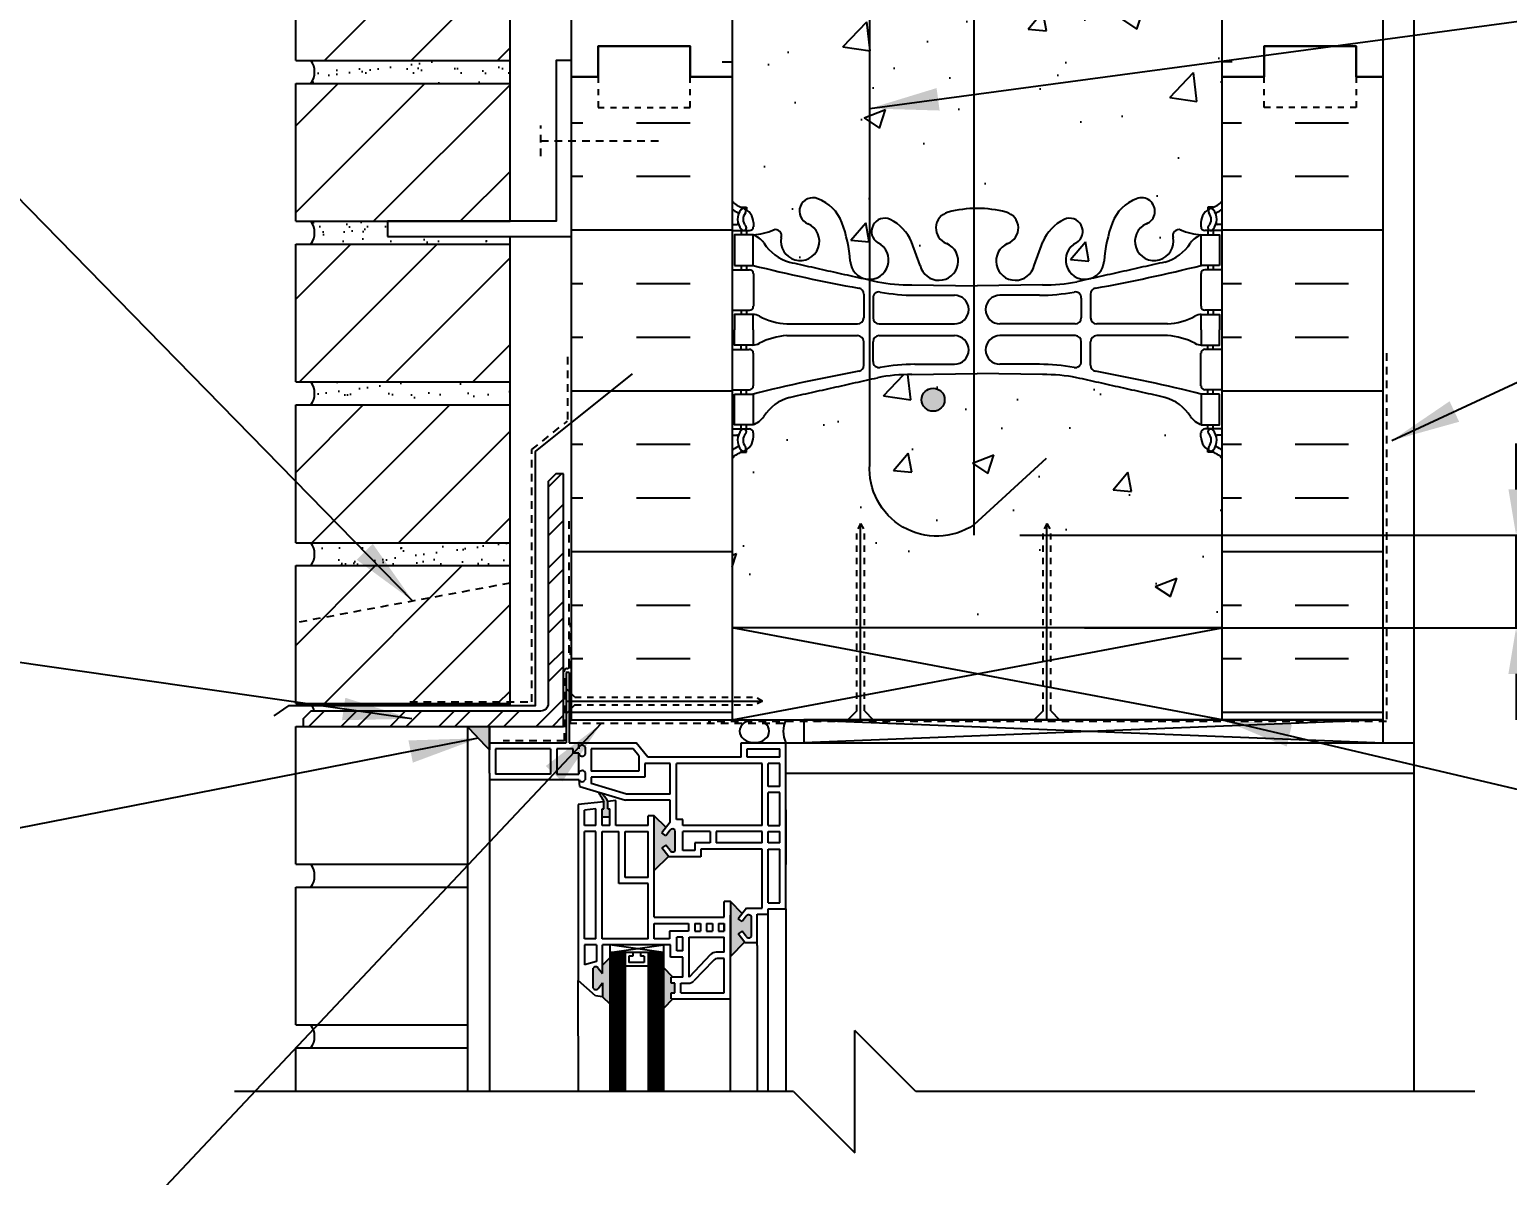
# Model space of a CAD drawing. Header units: inches. Extents: x 88.2 to 143.4, y 226.9 to 296.3.
# Drawn here: x 100.34 to 124.47, y 267.1 to 285.81 of the extents above; entities that cross this region are included whole.
import ezdxf

# ---------------------------------------------------------------- set-up
doc = ezdxf.new("R2010")
doc.units = ezdxf.units.IN
doc.header["$LTSCALE"] = 0.5
doc.header["$MEASUREMENT"] = 0
doc.linetypes.add('DASHED2', pattern=[0.375, 0.25, -0.125])
doc.linetypes.add('HIDDEN2', pattern=[0.1875, 0.125, -0.0625])
for name, color, linetype in [('HATCH', 12, 'Continuous'), ('LINE18', 9, 'Continuous'), ('line25', 2, 'Continuous'), ('LINE50', 5, 'Continuous'), ('LINE65', 3, 'Continuous'), ('LINE9', 9, 'Continuous'), ('TEXT', 4, 'Continuous'), ('Web_Edge', 9, 'Continuous')]:
    doc.layers.add(name, color=color, linetype=linetype)
doc.styles.add('DIM', font='romans.shx', dxfattribs={"width": 0.7})
doc.dimstyles.new('ext_12', dxfattribs={"dimscale": 12, "dimtxt": 0.09375, "dimasz": 0.09375, "dimexe": 0.09375, "dimexo": 0.0625, "dimgap": 0.0625, "dimtad": 1, "dimdec": 1, "dimzin": 3, "dimdsep": 46, "dimlunit": 4, "dimtxsty": 'DIM', "dimcen": 0.09, "dimdle": 0.09375, "dimclrt": 4, "dimadec": 0, "dimazin": 0, "dimtfac": 1, "dimtdec": 1, "dimtmove": 2, "dimatfit": 3, "dimfxl": 1, "dimfrac": 2, "dimtolj": 1, "dimtzin": 0, "dimarcsym": 0})
pattern_1 = [(45, (-12.0989, 93.9136), (-0.707107, 0.707107), [])]

# ---------------------------------------------------------------- blocks, each defined once
blk = doc.blocks.new('*D4')
at = {"layer": 'Defpoints', "color": 0, "transparency": 16777216}
for p in [(115.76, 277.555), (124.61, 277.555), (116.813, 276.042)]:
    blk.add_point(p, dxfattribs=at)
at = {"layer": 'TEXT', "color": 0, "lineweight": -2, "transparency": 16777216}
for p, q in [((124.61, 278.305), (124.61, 279.055)), ((116.51, 277.555), (125.735, 277.555)), ((124.61, 276.042), (124.61, 277.555)), ((117.563, 276.042), (125.735, 276.042)), ((124.61, 275.292), (124.61, 274.542))]:
    blk.add_line(p, q, dxfattribs=at)
at = {"layer": 'TEXT', "color": 0, "transparency": 16777216}
for points in [[(124.485, 278.305), (124.735, 278.305), (124.61, 277.555)], [(124.485, 275.292), (124.735, 275.292), (124.61, 276.042)]]:
    blk.add_solid(points, dxfattribs=at)
at = {"layer": 'TEXT', "color": 4, "transparency": 16777216, "insert": (128.083, 276.798), "char_height": 0.75, "attachment_point": 5, "rotation": 90, "style": 'DIM'}
blk.add_mtext('\\A1;1 1/2" \\P (38mm) MIN. \\P COVER', dxfattribs=at)

msp = doc.modelspace()

# ---------------------------------------------------------------- hatches: boundary and pattern name
at = {"layer": 'HATCH'}
h = msp.add_hatch(dxfattribs=at)
h.set_pattern_fill('AR-CONC', color=256, scale=0.5)
h.set_pattern_definition([(50, (0, 0), (3.5863, -0.31376), [0.375, -4.125]), (355, (0, 0), (-0.693757, 3.76096), [0.3, -3.3]), (100.4514, (0.299, -0.026), (2.892544, 3.4472), [0.3187, -3.50571]), (46.1842, (0, 1), (5.336207, -0.827596), [0.5625, -6.1875]), (96.6356, (0.4447, 0.931), (4.67331, 4.87059), [0.47805, -5.25857]), (351.1842, (0, 1), (4.67331, 4.87059), [0.45, -4.95]), (21, (0.5, 0.75), (2.984535, -2.013094), [0.375, -4.125]), (326, (0.5, 0.75), (1.216577, 3.62575), [0.3, -3.3]), (71.4514, (0.7487, 0.5822), (4.20111, 1.612656), [0.3187, -3.50571]), (37.5, (0, 0), (0.0607993, 1.6644693), [0, -3.26, 0, -3.35, 0, -3.3125]), (7.5, (0, 0), (1.315348, 1.972059), [0, -1.91, 0, -3.185, 0, -1.2625]), (327.5, (-1.115, 0), (2.669112, -0.1127744), [0, -1.25, 0, -3.9, 0, -5.175]), (317.5, (-1.615, 0), (2.91593, 0.500525), [0, -1.625, 0, -2.59, 0, -3.675])])
edge = h.paths.add_edge_path()
edge.add_arc((119.466, 252.872), 0.5, 46.2109, 66.4218)
edge.add_line((119.666, 253.331), (119.576, 253.331))
edge.add_line((119.576, 253.331), (119.576, 253.372))
edge.add_arc((119.716, 253.58), 0.25, 180, 235.9442, ccw=False)
edge.add_line((119.466, 253.58), (119.466, 253.647))
edge.add_arc((119.529, 253.647), 0.0625, 90, 180, ccw=False)
edge.add_line((119.529, 253.71), (119.576, 253.71))
edge.add_line((119.576, 253.71), (119.576, 253.78))
edge.add_line((119.576, 253.78), (119.471, 253.78))
edge.add_arc((119.594, 254.122), 0.364, 214.9775, 250.3387, ccw=False)
edge.add_arc((118.671, 253.511), 0.743, 32.7919, 73.8107)
edge.add_spline(control_points=[(118.878, 254.225), (117.441, 254.545)], knot_values=[0, 0, 1, 1], degree=1, periodic=0)
edge.add_arc((116.884, 251.614), 2.984, 79.2546, 90.0995)
edge.add_line((116.879, 254.598), (115.812, 254.613))
edge.add_line((115.812, 254.613), (114.746, 254.598))
edge.add_arc((114.741, 251.614), 2.984, 89.9005, 100.7454)
edge.add_spline(control_points=[(114.184, 254.545), (112.747, 254.225)], knot_values=[0, 0, 1, 1], degree=1, periodic=0)
edge.add_arc((112.954, 253.511), 0.743, 106.1893, 147.2081)
edge.add_arc((112.031, 254.122), 0.364, 289.6613, 325.0225, ccw=False)
edge.add_line((112.154, 253.78), (112.049, 253.78))
edge.add_line((112.049, 253.78), (112.049, 253.71))
edge.add_line((112.049, 253.71), (112.096, 253.71))
edge.add_arc((112.096, 253.647), 0.0625, 0, 90, ccw=False)
edge.add_line((112.159, 253.647), (112.159, 253.58))
edge.add_arc((111.909, 253.58), 0.25, 304.0558, 360, ccw=False)
edge.add_line((112.049, 253.372), (112.049, 253.331))
edge.add_line((112.049, 253.331), (111.959, 253.331))
edge.add_arc((112.159, 252.872), 0.5, 113.5782, 133.7891)
edge.add_line((111.813, 253.233), (111.813, 250.46))
edge.add_line((111.813, 250.46), (112.813, 250.46))
edge.add_line((112.813, 250.46), (113.813, 249.46))
edge.add_line((113.813, 249.46), (113.813, 251.46))
edge.add_line((113.813, 251.46), (114.813, 250.46))
edge.add_line((114.813, 250.46), (119.813, 250.46))
edge.add_line((119.813, 250.46), (119.813, 253.233))
h.paths.add_polyline_path([(118.938, 259.46), (113.313, 259.46), (113.313, 258.156), (114.157, 257.312), (114.197, 257.183), (114.068, 257.223), (113.313, 257.979), (113.313, 257.96), (111.813, 257.96), (111.813, 257.426, 0.088416), (111.959, 257.328), (112.049, 257.328), (112.049, 257.287, -0.249069), (112.159, 257.08), (112.159, 257.012, -0.414214), (112.096, 256.95), (112.049, 256.95), (112.049, 256.88), (112.154, 256.88, 0.085348), (112.483, 256.955, -0.669601), (112.615, 256.835, 2.087231), (113.049, 257.06, -1), (113.213, 257.468, -0.21345), (113.605, 257.079, -0.068226), (113.741, 256.451, 1.753171), (114.192, 256.748, -0.940793), (114.395, 257.131, -0.173075), (114.741, 256.764), (114.884, 256.377, 1.612474), (115.315, 256.737, -0.734872), (115.338, 257.248, -0.068475), (115.812, 257.31, -0.068475), (116.287, 257.248, -0.734872), (116.31, 256.737, 1.612474), (116.741, 256.377), (116.884, 256.764, -0.173075), (117.23, 257.131, -0.940793), (117.433, 256.748, 1.753171), (117.884, 256.451, -0.068226), (118.02, 257.079, -0.21345), (118.412, 257.468, -1), (118.576, 257.06, 2.087231), (119.01, 256.835, -0.669601), (119.142, 256.955, 0.085348), (119.471, 256.88), (119.576, 256.88), (119.576, 256.95), (119.529, 256.95, -0.414214), (119.466, 257.012), (119.466, 257.08, -0.249069), (119.576, 257.287), (119.576, 257.328), (119.666, 257.328, 0.088416), (119.813, 257.426), (119.813, 257.96), (119.335, 257.96), (118.997, 257.622), (118.781, 257.521), (118.882, 257.737), (119.105, 257.96), (118.938, 257.96)])
edge = h.paths.add_edge_path()
edge.add_arc((119.466, 278.454), 0.5, 46.2109, 66.4218)
edge.add_line((119.666, 278.912), (119.576, 278.912))
edge.add_line((119.576, 278.912), (119.576, 278.954))
edge.add_arc((119.716, 279.161), 0.25, 180, 235.9442, ccw=False)
edge.add_line((119.466, 279.161), (119.466, 279.229))
edge.add_arc((119.529, 279.229), 0.0625, 90, 180, ccw=False)
edge.add_line((119.529, 279.291), (119.576, 279.291))
edge.add_line((119.576, 279.291), (119.576, 279.361))
edge.add_line((119.576, 279.361), (119.471, 279.361))
edge.add_arc((119.594, 279.704), 0.364, 214.9775, 250.3387, ccw=False)
edge.add_arc((118.671, 279.093), 0.743, 32.7919, 73.8107)
edge.add_spline(control_points=[(118.878, 279.807), (117.441, 280.127)], knot_values=[0, 0, 1, 1], degree=1, periodic=0)
edge.add_arc((116.884, 277.196), 2.984, 79.2546, 90.0995)
edge.add_line((116.879, 280.179), (115.813, 280.195))
edge.add_line((115.813, 280.195), (114.746, 280.179))
edge.add_arc((114.741, 277.196), 2.984, 89.9005, 100.7454)
edge.add_spline(control_points=[(114.184, 280.127), (112.747, 279.807)], knot_values=[0, 0, 1, 1], degree=1, periodic=0)
edge.add_arc((112.954, 279.093), 0.743, 106.1893, 147.2081)
edge.add_arc((112.031, 279.704), 0.364, 289.6613, 325.0225, ccw=False)
edge.add_line((112.154, 279.361), (112.049, 279.361))
edge.add_line((112.049, 279.361), (112.049, 279.291))
edge.add_line((112.049, 279.291), (112.096, 279.291))
edge.add_arc((112.096, 279.229), 0.0625, 0, 90, ccw=False)
edge.add_line((112.159, 279.229), (112.159, 279.161))
edge.add_arc((111.909, 279.161), 0.25, 304.0558, 360, ccw=False)
edge.add_line((112.049, 278.954), (112.049, 278.912))
edge.add_line((112.049, 278.912), (111.959, 278.912))
edge.add_arc((112.159, 278.454), 0.5, 113.5782, 133.7891)
edge.add_line((111.813, 278.815), (111.813, 276.042))
edge.add_line((111.813, 276.042), (113.848, 276.042))
edge.add_line((113.848, 276.042), (113.848, 277.629))
edge.add_line((113.848, 277.629), (113.91, 277.748))
edge.add_line((113.91, 277.748), (113.973, 277.629))
edge.add_line((113.973, 277.629), (113.973, 276.042))
edge.add_line((113.973, 276.042), (116.889, 276.042))
edge.add_line((116.889, 276.042), (116.889, 277.629))
edge.add_line((116.889, 277.629), (116.951, 277.748))
edge.add_line((116.951, 277.748), (117.014, 277.629))
edge.add_line((117.014, 277.629), (117.014, 276.042))
edge.add_line((117.014, 276.042), (119.813, 276.042))
edge.add_line((119.813, 276.042), (119.813, 278.815))
h.paths.add_polyline_path([(119.813, 285.042), (119.813, 287.076, 0.088416), (119.666, 287.174), (119.576, 287.174), (119.576, 287.215, -0.249069), (119.466, 287.422), (119.466, 287.49, -0.414214), (119.529, 287.552), (119.576, 287.552), (119.576, 287.622), (119.471, 287.622, 0.085348), (119.142, 287.547, -0.669601), (119.01, 287.667, 2.087231), (118.576, 287.442, -1), (118.412, 287.034, -0.21345), (118.02, 287.423, -0.068226), (117.884, 288.051, 1.753171), (117.433, 287.754, -0.940793), (117.23, 287.371, -0.173075), (116.884, 287.738), (116.741, 288.125, 1.612474), (116.31, 287.765, -0.734872), (116.287, 287.254, -0.068475), (115.812, 287.192, -0.068475), (115.338, 287.254, -0.734872), (115.315, 287.765, 1.612474), (114.884, 288.125), (114.741, 287.738, -0.173075), (114.395, 287.371, -0.940793), (114.192, 287.754, 1.753171), (113.741, 288.051, -0.068226), (113.605, 287.423, -0.21345), (113.213, 287.034, -1), (113.049, 287.442, 2.087231), (112.615, 287.667, -0.669601), (112.483, 287.547, 0.085348), (112.154, 287.622), (112.049, 287.622), (112.049, 287.552), (112.096, 287.552, -0.414214), (112.159, 287.49), (112.159, 287.422, -0.249069), (112.049, 287.215), (112.049, 287.174), (111.959, 287.174, 0.088416), (111.813, 287.076), (111.813, 285.042), (111.813, 283.007, 0.088416), (111.959, 282.91), (112.049, 282.91), (112.049, 282.868, -0.249069), (112.159, 282.661), (112.159, 282.594, -0.414214), (112.096, 282.531), (112.049, 282.531), (112.049, 282.461), (112.154, 282.461, 0.085348), (112.483, 282.537, -0.669601), (112.615, 282.417, 2.087231), (113.049, 282.641, -1), (113.213, 283.05, -0.21345), (113.605, 282.661, -0.068226), (113.741, 282.033, 1.753171), (114.192, 282.329, -0.940793), (114.395, 282.713, -0.173075), (114.741, 282.346), (114.884, 281.959, 1.612474), (115.315, 282.319, -0.734872), (115.338, 282.83, -0.068475), (115.812, 282.892, -0.068475), (116.287, 282.83, -0.734872), (116.31, 282.319, 1.612474), (116.741, 281.959), (116.884, 282.346, -0.173075), (117.23, 282.713, -0.940793), (117.433, 282.329, 1.753171), (117.884, 282.033, -0.068226), (118.02, 282.661, -0.21345), (118.412, 283.05, -1), (118.576, 282.641, 2.087231), (119.01, 282.417, -0.669601), (119.142, 282.537, 0.085348), (119.471, 282.461), (119.576, 282.461), (119.576, 282.531), (119.529, 282.531, -0.414214), (119.466, 282.594), (119.466, 282.661, -0.249069), (119.576, 282.868), (119.576, 282.91), (119.666, 282.91, 0.088416), (119.813, 283.007)])
edge = h.paths.add_edge_path()
edge.add_line((119.813, 294.042), (114.813, 294.042))
edge.add_line((114.813, 294.042), (113.813, 295.042))
edge.add_line((113.813, 295.042), (113.813, 293.042))
edge.add_line((113.813, 293.042), (112.813, 294.042))
edge.add_line((112.813, 294.042), (111.813, 294.042))
edge.add_line((111.813, 294.042), (111.813, 291.269))
edge.add_arc((112.159, 291.63), 0.5, 226.2109, 246.4218)
edge.add_line((111.959, 291.171), (112.049, 291.171))
edge.add_line((112.049, 291.171), (112.049, 291.13))
edge.add_arc((111.909, 290.922), 0.25, 0, 55.9442, ccw=False)
edge.add_line((112.159, 290.922), (112.159, 290.855))
edge.add_arc((112.096, 290.855), 0.0625, -90, 0, ccw=False)
edge.add_line((112.096, 290.792), (112.049, 290.792))
edge.add_line((112.049, 290.792), (112.049, 290.722))
edge.add_line((112.049, 290.722), (112.154, 290.722))
edge.add_arc((112.031, 290.38), 0.364, 34.9775, 70.3387, ccw=False)
edge.add_arc((112.954, 290.991), 0.743, 212.7919, 253.8107)
edge.add_spline(control_points=[(112.747, 290.277), (114.184, 289.957)], knot_values=[0, 0, 1, 1], degree=1, periodic=0)
edge.add_arc((114.741, 292.888), 2.984, 259.2546, 270.0995)
edge.add_line((114.746, 289.904), (115.812, 289.889))
edge.add_line((115.812, 289.889), (116.879, 289.904))
edge.add_arc((116.884, 292.888), 2.984, 269.9005, 280.7454)
edge.add_spline(control_points=[(117.441, 289.957), (118.878, 290.277)], knot_values=[0, 0, 1, 1], degree=1, periodic=0)
edge.add_arc((118.671, 290.991), 0.743, 286.1893, 327.2081)
edge.add_arc((119.594, 290.38), 0.364, 109.6613, 145.0225, ccw=False)
edge.add_line((119.471, 290.722), (119.576, 290.722))
edge.add_line((119.576, 290.722), (119.576, 290.792))
edge.add_line((119.576, 290.792), (119.529, 290.792))
edge.add_arc((119.529, 290.855), 0.0625, 180, 270, ccw=False)
edge.add_line((119.466, 290.855), (119.466, 290.922))
edge.add_arc((119.716, 290.922), 0.25, 124.0558, 180, ccw=False)
edge.add_line((119.576, 291.13), (119.576, 291.171))
edge.add_line((119.576, 291.171), (119.666, 291.171))
edge.add_arc((119.466, 291.63), 0.5, 293.5782, 313.7891)
edge.add_line((119.813, 291.269), (119.813, 294.042))
h = msp.add_hatch(dxfattribs=at)
h.set_pattern_fill('INSUL', color=256, scale=7, style=0)
h.set_pattern_definition([(0, (-2814.349, -111.9676), (0, 2.625), []), (0, (-2814.349, -111.0926), (0, 2.625), [0.875, -0.875]), (0, (-2814.349, -110.2176), (0, 2.625), [0.875, -0.875])])
h.paths.add_polyline_path([(111.813, 294.042), (109.188, 294.042), (109.188, 285.042), (109.625, 285.042), (109.625, 285.542), (111.125, 285.542), (111.125, 285.042), (111.813, 285.042)])
h = msp.add_hatch(dxfattribs=at)
h.set_pattern_fill('INSUL', color=256, scale=7, style=0)
h.set_pattern_definition([(180, (3045.974, -111.9676), (0, 2.625), []), (180, (3045.974, -111.0926), (0, 2.625), [0.875, -0.875]), (180, (3045.974, -110.2176), (0, 2.625), [0.875, -0.875])])
h.paths.add_polyline_path([(122.438, 294.042), (119.813, 294.042), (119.813, 285.042), (120.5, 285.042), (120.5, 285.542), (122, 285.542), (122, 285.042), (122.438, 285.042)])
h = msp.add_hatch(dxfattribs=at)
h.set_pattern_fill('ANSI31', color=256, scale=8, style=0)
h.set_pattern_definition([(45, (-12.0989, 104.4136), (-0.707107, 0.707107), [])])
h.paths.add_polyline_path([(104.688, 285.309), (108.188, 285.309), (108.188, 287.559), (104.688, 287.559)])
h = msp.add_hatch(dxfattribs=at)
h.set_pattern_fill('AR-SAND', color=256, scale=0.25, style=0)
h.set_pattern_definition([(37.5, (106.03437, 285.1709), (-0.015748, 0.481706), [0, -0.38, 0, -0.425, 0, -0.40625]), (7.5, (106.0344, 285.1709), (0.442444, 0.70554), [0, -0.205, 0, -0.3425, 0, -0.13125]), (327.5, (105.72687, 285.1709), (0.778535, 0.001415), [0, -0.125, 0, -0.45, 0, -0.5875]), (317.5, (105.7269, 285.1709), (0.75153, 0.21942), [0, -0.0625, 0, -0.295, 0, -0.3375])])
h.paths.add_polyline_path([(108.188, 285.309), (104.938, 285.309, -0.318233), (104.938, 284.934), (108.188, 284.934)])
h.paths.add_polyline_path([(106.188, 282.684), (104.938, 282.684, -0.318233), (104.938, 282.309), (108.188, 282.309), (108.188, 282.434), (106.188, 282.434)])
h.paths.add_polyline_path([(108.188, 280.059), (104.938, 280.059, -0.318233), (104.938, 279.684), (108.188, 279.684)])
h = msp.add_hatch(dxfattribs=at)
h.set_pattern_fill('ANSI31', color=256, scale=8, style=0)
h.set_pattern_definition(pattern_1)
h.paths.add_polyline_path([(104.688, 282.684), (108.188, 282.684), (108.188, 284.934), (104.688, 284.934)])
h = msp.add_hatch(dxfattribs=at)
h.set_pattern_fill('INSUL', color=256, scale=7, style=0)
h.set_pattern_definition([(0, (0, 104.0395), (0, 2.625), []), (0, (0, 104.9145), (0, 2.625), [0.875, -0.875]), (0, (0, 105.7895), (0, 2.625), [0.875, -0.875])])
h.paths.add_polyline_path([(111.813, 285.042), (111.125, 285.042), (111.125, 284.542), (109.625, 284.542), (109.625, 285.042), (109.188, 285.042), (109.188, 274.542), (111.813, 274.542), (111.813, 276.042)])
h = msp.add_hatch(dxfattribs=at)
h.set_pattern_fill('INSUL', color=256, scale=7, style=0)
h.set_pattern_definition([(0, (2, 104.0395), (0, 2.625), []), (0, (2, 104.9145), (0, 2.625), [0.875, -0.875]), (0, (2, 105.7895), (0, 2.625), [0.875, -0.875])])
h.paths.add_polyline_path([(122.438, 285.042), (122, 285.042), (122, 284.542), (120.5, 284.542), (120.5, 285.042), (119.813, 285.042), (119.813, 276.042), (119.813, 274.542), (122.438, 274.542)])
h = msp.add_hatch(dxfattribs=at)
h.set_pattern_fill('ANSI31', color=256, scale=8, style=0)
h.set_pattern_definition(pattern_1)
h.paths.add_polyline_path([(108.188, 280.059), (108.188, 282.309), (104.688, 282.309), (104.688, 280.059)])
h = msp.add_hatch(dxfattribs=at)
h.set_pattern_fill('ANSI31', color=256, scale=8, style=0)
h.set_pattern_definition(pattern_1)
h.paths.add_polyline_path([(108.188, 277.434), (108.188, 279.684), (104.688, 279.684), (104.688, 277.434)])
h = msp.add_hatch(dxfattribs=at)
h.set_pattern_fill('ANSI32', color=256, scale=1.5, style=0)
h.set_pattern_definition([(45, (194.42013, 120.0002), (-0.3977476, 0.3977476), []), (45, (194.6853, 120.0002), (-0.3977476, 0.3977476), [])])
h.paths.add_polyline_path([(109.061, 274.434), (109.061, 278.559), (108.936, 278.559), (108.811, 278.434), (108.811, 274.809, -0.414214), (108.686, 274.684), (104.936, 274.684), (104.811, 274.559), (104.811, 274.434)])
h = msp.add_hatch(dxfattribs=at)
h.set_pattern_fill('AR-SAND', color=256, scale=0.25, style=0)
h.set_pattern_definition([(37.5, (-12.0989, 96.53864), (-0.01574834, 0.48170594), [0, -0.38, 0, -0.425, 0, -0.40625]), (7.5, (-12.0989, 96.53864), (0.4424442, 0.7055365), [0, -0.205, 0, -0.3425, 0, -0.13125]), (327.5, (-12.4064, 96.53864), (0.7785355, 0.0014148), [0, -0.125, 0, -0.45, 0, -0.5875]), (317.5, (-12.4064, 96.53864), (0.7515317, 0.2194189), [0, -0.0625, 0, -0.295, 0, -0.3375])])
h.paths.add_polyline_path([(108.188, 277.434), (104.938, 277.434, -0.318233), (104.938, 277.059), (108.188, 277.059)])
h = msp.add_hatch(dxfattribs=at)
h.set_pattern_fill('ANSI31', color=256, scale=8, style=0)
h.set_pattern_definition(pattern_1)
h.paths.add_polyline_path([(104.688, 274.809), (108.188, 274.809), (108.188, 277.059), (104.688, 277.059)])
at = {"layer": 'LINE65'}
msp.add_hatch(color=256, dxfattribs=at).paths.add_polyline_path([(115.282, 279.768, 1), (114.907, 279.768, 1)])
at = {"layer": 'LINE9'}
h = msp.add_hatch(color=0, dxfattribs=at)
edge = h.paths.add_edge_path()
edge.add_line((107.85, 274.051), (107.85, 274.434))
edge.add_line((107.85, 274.434), (107.492, 274.434))
edge.add_arc((115.806, 281.857), 11.145, 221.7609, 224.4535)
h = msp.add_hatch(color=0, dxfattribs=at)
h.paths.add_polyline_path([(110.883, 272.737, 0.504324), (110.799, 272.739), (110.73, 272.65), (110.665, 272.694), (110.734, 272.782), (110.54, 272.976), (110.54, 272.818), (110.54, 272.08), (110.772, 272.312), (110.665, 272.45), (110.73, 272.494), (110.8, 272.405, 0.499917), (110.883, 272.407)])
h.paths.add_polyline_path([(112.127, 271.334, 0.504324), (112.043, 271.336), (111.974, 271.247), (111.909, 271.291), (111.977, 271.379), (111.784, 271.573), (111.784, 270.677), (112.016, 270.909), (111.909, 271.047), (111.974, 271.091), (112.044, 271.002, 0.499917), (112.127, 271.004)])
h.paths.add_polyline_path([(110.877, 270.24), (110.815, 270.24), (110.815, 270.34), (110.845, 270.34), (110.69, 270.495), (110.69, 269.829), (110.845, 269.984), (110.815, 269.984), (110.815, 270.084), (110.877, 270.084)])
h.paths.add_polyline_path([(109.815, 270.654), (109.697, 270.536), (109.697, 270.401), (109.628, 270.49, 0.499917), (109.544, 270.487), (109.544, 270.158, 0.504324), (109.628, 270.156), (109.697, 270.245), (109.697, 270.021), (109.815, 269.903)])
h.paths.add_polyline_path([(109.815, 273.088), (109.784, 273.088), (109.784, 273.209, 0.077767), (109.675, 273.349), (109.628, 273.363, -0.031355), (109.721, 273.202), (109.721, 273.088), (109.69, 273.088), (109.69, 272.953), (109.815, 272.953)])

# ---------------------------------------------------------------- linework, layer by layer
at = {"layer": 'HATCH', "color": 6, "linetype": 'DASHED2'}
for p, q in [((109.125, 280.47), (109.125, 279.42)), ((108.542, 278.953), (109.125, 279.42)), ((108.542, 274.835), (108.542, 278.953)), ((109.152, 275.41), (109.152, 277.812)), ((109.172, 274.48), (109.172, 276.125)), ((109.077, 274.198), (109.077, 275.347)), ((109.108, 275.379), (109.121, 275.379)), ((106.552, 274.835), (108.542, 274.835)), ((109.077, 274.198), (108.077, 274.198))]:
    msp.add_line(p, q, dxfattribs=at)
at = {"layer": 'HATCH'}
for p, q in [((113.91, 274.542), (113.91, 277.748)), ((116.951, 274.542), (116.951, 277.748)), ((111.813, 274.542), (119.813, 276.042)), ((119.813, 274.542), (111.813, 276.042)), ((109.103, 274.848), (112.31, 274.848)), ((112.981, 274.542), (122.438, 274.167)), ((122.438, 274.542), (112.981, 274.167)), ((104.688, 272.184), (104.688, 274.434)), ((104.688, 274.434), (104.811, 274.434)), ((122.938, 273.667), (122.938, 268.47)), ((104.688, 272.184), (107.492, 272.184)), ((104.688, 271.809), (107.492, 271.809)), ((104.688, 269.559), (104.688, 271.809)), ((110.69, 270.743), (109.815, 270.868)), ((109.815, 270.743), (110.69, 270.868)), ((109.84, 270.743), (109.84, 268.47)), ((109.865, 270.743), (109.865, 268.47)), ((109.89, 270.743), (109.89, 268.47)), ((109.915, 270.743), (109.915, 268.47)), ((109.94, 270.743), (109.94, 268.47)), ((109.965, 270.743), (109.965, 268.47)), ((109.99, 270.743), (109.99, 268.47)), ((110.015, 270.743), (110.015, 268.47)), ((110.04, 270.743), (110.04, 268.47)), ((110.465, 270.743), (110.465, 268.47)), ((110.49, 270.743), (110.49, 268.47)), ((110.515, 270.743), (110.515, 268.47)), ((110.54, 270.743), (110.54, 268.47)), ((110.565, 270.743), (110.565, 268.47)), ((110.59, 270.743), (110.59, 268.47)), ((110.615, 270.743), (110.615, 268.47)), ((110.64, 270.743), (110.64, 268.47)), ((110.665, 270.743), (110.665, 268.47)), ((104.688, 269.559), (107.492, 269.559)), ((104.688, 269.184), (107.492, 269.184)), ((104.688, 268.47), (104.688, 269.184))]:
    msp.add_line(p, q, dxfattribs=at)
at = {"layer": 'HATCH', "color": 6, "linetype": 'DASHED2'}
for points in [[(122.492, 280.53), (122.492, 274.512), (111.422, 274.512)], [(112.651, 274.48), (109.172, 274.48)]]:
    msp.add_lwpolyline(points, dxfattribs=at)
for centre, start, end in [((109.108, 275.347), 90, 180), ((109.121, 275.41), 270, 0)]:
    msp.add_arc(centre, 0.0312, start, end, dxfattribs=at)
at = {"layer": 'HATCH'}
for centre in [(104.673, 271.996), (104.673, 269.371)]:
    msp.add_arc(centre, 0.324, 324.6944, 35.3056, dxfattribs=at)
at = {"layer": 'LINE18', "linetype": 'HIDDEN2'}
for p, q in [((113.91, 277.748), (113.848, 277.629)), ((113.91, 277.748), (113.973, 277.629)), ((116.951, 277.748), (116.889, 277.629)), ((116.951, 277.748), (117.014, 277.629)), ((113.848, 274.686), (113.848, 277.629)), ((113.973, 274.686), (113.973, 277.629)), ((116.889, 274.686), (116.889, 277.629)), ((117.014, 274.686), (117.014, 277.629)), ((109.247, 274.911), (112.19, 274.911)), ((109.247, 274.786), (112.19, 274.786)), ((112.31, 274.848), (112.19, 274.911)), ((112.31, 274.848), (112.19, 274.786))]:
    msp.add_line(p, q, dxfattribs=at)
at = {"layer": 'LINE18'}
for p, q in [((109.247, 274.911), (109.103, 275.054)), ((109.247, 274.786), (109.103, 274.642)), ((113.848, 274.686), (113.704, 274.542)), ((113.973, 274.686), (114.117, 274.542)), ((116.889, 274.686), (116.745, 274.542)), ((117.014, 274.686), (117.157, 274.542))]:
    msp.add_line(p, q, dxfattribs=at)
at = {"layer": 'line25'}
for p, q in [((111.813, 294.042), (111.813, 285.042)), ((119.813, 285.042), (119.813, 294.042)), ((108.188, 282.684), (108.188, 292.934)), ((104.688, 285.309), (104.688, 287.559)), ((104.688, 285.309), (108.188, 285.309)), ((104.688, 284.934), (108.188, 284.934)), ((104.688, 282.684), (104.688, 284.934)), ((111.813, 285.042), (111.813, 276.042)), ((119.813, 276.042), (119.813, 285.042)), ((104.688, 282.684), (108.188, 282.684)), ((104.688, 282.309), (108.188, 282.309)), ((104.688, 280.059), (104.688, 282.309)), ((108.188, 274.773), (108.188, 282.434)), ((104.688, 280.059), (108.188, 280.059)), ((104.688, 279.684), (108.188, 279.684)), ((104.688, 277.434), (104.688, 279.684)), ((104.688, 277.434), (108.188, 277.434)), ((104.688, 277.059), (108.188, 277.059)), ((104.688, 274.809), (104.688, 277.059)), ((111.813, 276.042), (111.813, 274.542)), ((119.813, 276.042), (111.813, 276.042)), ((119.813, 274.542), (119.813, 276.042)), ((104.688, 274.809), (108.188, 274.809)), ((109.188, 274.542), (122.438, 274.542))]:
    msp.add_line(p, q, dxfattribs=at)
at = {"layer": 'LINE50'}
for p, q in [((109.188, 285.042), (109.188, 294.042)), ((122.438, 285.042), (122.438, 294.042)), ((109.188, 274.542), (109.188, 285.042)), ((122.438, 274.542), (122.438, 285.042))]:
    msp.add_line(p, q, dxfattribs=at)
for points in [[(109.188, 285.042), (109.625, 285.042), (109.625, 285.542), (111.125, 285.542), (111.125, 285.042), (111.813, 285.042)], [(111.813, 285.042), (111.125, 285.042), (111.125, 285.542), (109.625, 285.542), (109.625, 285.042), (109.188, 285.042)], [(122.438, 285.042), (122, 285.042), (122, 285.542), (120.5, 285.542), (120.5, 285.042), (119.813, 285.042)], [(119.813, 285.042), (120.5, 285.042), (120.5, 285.542), (122, 285.542), (122, 285.042), (122.438, 285.042)]]:
    msp.add_lwpolyline(points, dxfattribs=at)
at = {"layer": 'LINE65'}
msp.add_line((115.76, 294.042), (115.76, 277.555), dxfattribs=at)
msp.add_lwpolyline([(116.939, 278.808), (115.759, 277.724, -0.623194), (114.06, 278.714), (114.06, 290.335, -0.623194), (115.759, 291.325), (116.939, 290.24)], format="xyb", dxfattribs=at)
msp.add_circle((115.094, 279.768), 0.188, dxfattribs=at)
at = {"layer": 'LINE9'}
for p, q in [((122.938, 294.042), (122.938, 273.667)), ((109.153, 275.317), (109.103, 275.317)), ((109.103, 275.317), (109.103, 274.167)), ((109.153, 275.317), (109.153, 274.167)), ((112.981, 274.542), (112.981, 274.167)), ((122.438, 274.542), (112.981, 274.542)), ((113.565, 274.542), (115.745, 274.542)), ((122.438, 274.167), (122.438, 274.542)), ((107.492, 274.434), (107.492, 268.47)), ((107.85, 273.669), (107.85, 274.434)), ((107.85, 274.434), (107.85, 274.051)), ((107.85, 274.167), (109.103, 274.167)), ((108.85, 274.067), (107.95, 274.067)), ((107.95, 274.067), (107.95, 273.656)), ((108.85, 274.067), (108.85, 273.656)), ((109.218, 274.067), (108.95, 274.067)), ((108.95, 274.067), (108.95, 273.656)), ((109.218, 274.067), (108.95, 274.067)), ((109.153, 274.167), (110.245, 274.167)), ((109.218, 273.995), (109.218, 274.067)), ((109.309, 274.067), (109.309, 274.167)), ((109.413, 274.094), (109.413, 273.979)), ((110.197, 274.067), (109.513, 274.067)), ((109.513, 274.067), (109.513, 273.705)), ((110.288, 273.953), (110.197, 274.067)), ((110.434, 273.93), (110.245, 274.167)), ((111.959, 274.167), (112.69, 274.167)), ((111.959, 273.93), (111.959, 274.167)), ((112.059, 274.067), (112.59, 274.067)), ((112.059, 273.93), (112.059, 274.067)), ((112.59, 273.93), (112.59, 274.067)), ((112.69, 271.455), (112.69, 274.167)), ((112.69, 274.167), (122.938, 274.167)), ((109.309, 273.995), (109.218, 273.995)), ((109.309, 273.656), (109.309, 273.995)), ((110.288, 273.953), (110.288, 273.705)), ((110.388, 273.83), (110.388, 273.605)), ((110.802, 273.83), (110.388, 273.83)), ((111.959, 273.93), (110.434, 273.93)), ((110.802, 273.33), (110.802, 273.83)), ((110.902, 272.912), (110.902, 273.83)), ((112.302, 273.83), (110.902, 273.83)), ((112.59, 273.93), (112.059, 273.93)), ((112.302, 272.818), (112.302, 273.83)), ((112.59, 273.83), (112.402, 273.83)), ((112.402, 273.455), (112.402, 273.83)), ((112.59, 273.455), (112.59, 273.83)), ((107.85, 273.669), (107.85, 268.47)), ((108.85, 273.656), (107.95, 273.656)), ((108.95, 273.656), (109.309, 273.656)), ((109.413, 273.679), (109.413, 273.564)), ((110.288, 273.705), (109.513, 273.705)), ((110.388, 273.605), (109.513, 273.605)), ((109.513, 273.605), (109.513, 273.501)), ((122.938, 273.667), (112.69, 273.667)), ((109.313, 273.562), (107.85, 273.562)), ((109.327, 273.452), (109.313, 273.562)), ((109.327, 273.452), (110.074, 273.23)), ((110.088, 273.33), (109.513, 273.501)), ((112.59, 273.455), (112.402, 273.455)), ((112.59, 273.355), (112.402, 273.355)), ((112.402, 272.818), (112.402, 273.355)), ((112.59, 272.818), (112.59, 273.355)), ((109.721, 273.202), (109.302, 273.158)), ((109.302, 273.158), (109.302, 270.287)), ((109.721, 273.088), (109.721, 273.202)), ((109.915, 273.223), (109.784, 273.209)), ((109.784, 273.088), (109.784, 273.209)), ((109.915, 272.818), (109.915, 273.223)), ((110.802, 273.23), (110.074, 273.23)), ((110.802, 273.33), (110.088, 273.33)), ((110.802, 272.87), (110.802, 273.23)), ((109.59, 273.088), (109.402, 273.068)), ((109.402, 272.818), (109.402, 273.068)), ((109.59, 272.818), (109.59, 273.088)), ((109.69, 272.818), (109.69, 273.088)), ((109.69, 273.088), (109.721, 273.088)), ((109.815, 272.953), (109.69, 272.953)), ((109.784, 273.088), (109.815, 273.088)), ((109.815, 272.818), (109.815, 273.088)), ((110.54, 272.976), (110.44, 272.976)), ((110.44, 272.818), (110.44, 272.976)), ((110.734, 272.782), (110.54, 272.976)), ((110.54, 272.818), (110.54, 272.976)), ((110.802, 272.87), (110.665, 272.694)), ((111.008, 272.912), (110.902, 272.912)), ((111.008, 272.818), (111.008, 272.912)), ((112.59, 272.818), (112.59, 273.073)), ((112.69, 273.073), (112.69, 272.177)), ((109.59, 272.818), (109.402, 272.818)), ((109.402, 270.968), (109.402, 272.718)), ((109.59, 272.718), (109.402, 272.718)), ((109.59, 270.968), (109.59, 272.718)), ((109.815, 272.818), (109.69, 272.818)), ((109.69, 270.968), (109.69, 272.718)), ((109.69, 272.718), (109.965, 272.718)), ((110.44, 272.818), (109.915, 272.818)), ((109.965, 271.868), (109.965, 272.718)), ((110.065, 271.968), (110.065, 272.718)), ((110.065, 272.718), (110.44, 272.718)), ((110.44, 271.968), (110.44, 272.718)), ((110.54, 271.318), (110.54, 272.818)), ((110.73, 272.65), (110.665, 272.694)), ((110.799, 272.739), (110.73, 272.65)), ((110.883, 272.407), (110.883, 272.737)), ((112.302, 272.818), (111.008, 272.818)), ((111.452, 272.718), (111.008, 272.718)), ((111.008, 272.406), (111.008, 272.718)), ((111.452, 272.718), (111.452, 272.531)), ((112.302, 272.718), (111.552, 272.718)), ((111.552, 272.718), (111.552, 272.531)), ((112.302, 272.531), (112.302, 272.718)), ((112.402, 272.818), (112.59, 272.818)), ((112.402, 272.531), (112.402, 272.718)), ((112.402, 272.718), (112.59, 272.718)), ((112.59, 272.531), (112.59, 272.718)), ((110.73, 272.494), (110.665, 272.45)), ((110.777, 272.306), (110.665, 272.45)), ((110.799, 272.406), (110.73, 272.494)), ((111.202, 272.406), (111.008, 272.406)), ((111.452, 272.531), (111.202, 272.531)), ((111.202, 272.531), (111.202, 272.406)), ((112.302, 272.431), (111.302, 272.431)), ((111.302, 272.431), (111.302, 272.306)), ((112.302, 272.531), (111.552, 272.531)), ((112.302, 271.467), (112.302, 272.431)), ((112.59, 272.531), (112.402, 272.531)), ((112.402, 271.555), (112.402, 272.431)), ((112.402, 272.431), (112.59, 272.431)), ((112.59, 271.555), (112.59, 272.431)), ((110.772, 272.312), (110.54, 272.08)), ((111.302, 272.306), (110.777, 272.306)), ((110.44, 271.968), (110.065, 271.968)), ((110.44, 271.968), (110.166, 271.968)), ((110.44, 271.868), (109.965, 271.868)), ((110.44, 270.968), (110.44, 271.868)), ((111.684, 271.318), (111.684, 271.573)), ((111.784, 271.573), (111.684, 271.573)), ((111.977, 271.379), (111.784, 271.573)), ((111.784, 271.573), (111.784, 270.677)), ((112.046, 271.467), (111.909, 271.291)), ((112.046, 271.467), (112.302, 271.467)), ((112.402, 271.555), (112.59, 271.555)), ((112.402, 271.455), (112.69, 271.455)), ((112.402, 271.367), (112.402, 271.455)), ((112.69, 271.455), (112.69, 268.47)), ((110.54, 271.318), (111.684, 271.318)), ((110.54, 270.968), (110.54, 271.218)), ((110.54, 270.968), (110.54, 271.218)), ((110.54, 271.218), (111.102, 271.218)), ((111.102, 271.218), (111.102, 271.093)), ((111.202, 271.218), (111.202, 271.093)), ((111.202, 271.218), (111.296, 271.218)), ((111.296, 271.218), (111.296, 271.093)), ((111.396, 271.218), (111.49, 271.218)), ((111.396, 271.218), (111.396, 271.093)), ((111.49, 271.218), (111.49, 271.093)), ((111.59, 271.218), (111.684, 271.218)), ((111.59, 271.218), (111.59, 271.093)), ((111.684, 271.093), (111.684, 271.218)), ((111.684, 271.218), (111.684, 271.093)), ((111.784, 269.984), (111.784, 271.353)), ((111.974, 271.247), (111.909, 271.291)), ((112.043, 271.336), (111.974, 271.247)), ((112.127, 271.004), (112.127, 271.334)), ((112.221, 270.859), (112.221, 271.367)), ((112.221, 271.367), (112.402, 271.367)), ((112.403, 268.47), (112.403, 271.367)), ((109.59, 270.968), (109.402, 270.968)), ((110.44, 270.968), (109.69, 270.968)), ((110.79, 270.968), (110.54, 270.968)), ((111.102, 271.093), (110.79, 271.093)), ((110.79, 271.093), (110.79, 270.968)), ((111.009, 270.993), (110.909, 270.993)), ((110.909, 270.768), (110.909, 270.993)), ((111.009, 270.768), (111.009, 270.993)), ((111.109, 270.993), (111.684, 270.993)), ((111.109, 270.34), (111.109, 270.993)), ((111.202, 271.093), (111.296, 271.093)), ((111.396, 271.093), (111.49, 271.093)), ((111.59, 271.093), (111.684, 271.093)), ((111.684, 270.747), (111.684, 270.993)), ((111.974, 271.091), (111.909, 271.047)), ((112.021, 270.903), (111.909, 271.047)), ((112.043, 271.003), (111.974, 271.091)), ((109.597, 270.868), (109.402, 270.868)), ((109.402, 270.868), (109.402, 270.541)), ((109.597, 270.868), (109.597, 270.594)), ((110.809, 270.868), (109.697, 270.868)), ((109.697, 270.401), (109.697, 270.868)), ((109.815, 270.868), (109.815, 268.47)), ((110.69, 270.743), (109.815, 270.743)), ((110.065, 270.743), (110.065, 268.47)), ((110.127, 270.681), (110.127, 270.581)), ((110.19, 270.681), (110.127, 270.681)), ((110.19, 270.743), (110.19, 270.681)), ((110.315, 270.743), (110.315, 270.681)), ((110.377, 270.681), (110.315, 270.681)), ((110.377, 270.681), (110.377, 270.581)), ((110.69, 270.868), (110.44, 270.868)), ((110.44, 270.743), (110.44, 268.47)), ((110.69, 270.868), (110.69, 268.47)), ((110.809, 270.668), (110.809, 270.868)), ((111.009, 270.768), (110.909, 270.768)), ((111.459, 270.708), (111.109, 270.34)), ((111.684, 270.747), (111.55, 270.747)), ((112.016, 270.909), (111.784, 270.677)), ((112.021, 270.903), (112.221, 270.903)), ((112.221, 270.859), (112.221, 268.47)), ((109.597, 270.594), (109.402, 270.541)), ((109.544, 270.158), (109.544, 270.487)), ((109.628, 270.489), (109.697, 270.401)), ((109.697, 270.536), (109.815, 270.654)), ((110.44, 270.518), (110.065, 270.518)), ((110.377, 270.581), (110.127, 270.581)), ((110.845, 270.34), (110.69, 270.495)), ((111.009, 270.668), (110.809, 270.668)), ((111.009, 270.34), (111.009, 270.668)), ((111.502, 270.608), (111.188, 270.279)), ((111.684, 270.647), (111.592, 270.647)), ((111.684, 270.084), (111.684, 270.647)), ((109.585, 270.036), (109.302, 270.287)), ((109.303, 268.47), (109.302, 270.287)), ((109.628, 270.156), (109.697, 270.245)), ((109.697, 270.245), (109.697, 270.021)), ((111.009, 270.34), (110.815, 270.34)), ((110.815, 270.24), (110.815, 270.34)), ((110.877, 270.24), (110.815, 270.24)), ((110.877, 270.084), (110.877, 270.24)), ((110.977, 270.084), (110.977, 270.24)), ((110.977, 270.24), (111.098, 270.24)), ((109.697, 270.021), (109.585, 270.036)), ((109.697, 270.021), (109.815, 269.903)), ((110.845, 269.984), (110.69, 269.829)), ((110.815, 270.084), (110.877, 270.084)), ((110.815, 269.984), (110.815, 270.084)), ((110.815, 269.984), (111.784, 269.984)), ((110.977, 270.084), (111.684, 270.084)), ((111.784, 268.47), (111.784, 269.984)), ((113.813, 267.47), (113.813, 269.47)), ((114.813, 268.47), (113.813, 269.47)), ((112.813, 268.47), (103.688, 268.47)), ((112.813, 268.47), (113.813, 267.47)), ((123.938, 268.47), (114.813, 268.47))]:
    msp.add_line(p, q, dxfattribs=at)
at = {"layer": 'LINE9', "linetype": 'DASHED2'}
for p, q in [((108.688, 283.746), (108.688, 284.246)), ((108.688, 283.996), (110.688, 283.996)), ((108.188, 276.774), (104.688, 276.127))]:
    msp.add_line(p, q, dxfattribs=at)
at = {"layer": 'LINE9'}
msp.add_lwpolyline([(106.188, 282.434), (109.188, 282.434), (109.188, 285.309), (108.938, 285.309), (108.938, 282.684), (106.188, 282.684)], close=True, dxfattribs=at)
at = {"layer": 'LINE9', "linetype": 'DASHED2', "ltscale": 0.15}
for points in [[(109.625, 285.042), (109.625, 285.042), (109.625, 284.542), (111.125, 284.542), (111.125, 285.042), (111.125, 285.042)], [(122, 285.042), (122, 285.042), (122, 284.542), (120.5, 284.542), (120.5, 285.042), (120.5, 285.042)]]:
    msp.add_lwpolyline(points, dxfattribs=at)
at = {"layer": 'LINE9'}
msp.add_lwpolyline([(104.338, 274.605), (104.581, 274.773), (108.605, 274.773), (108.605, 278.923), (110.188, 280.191)], dxfattribs=at)
at = {"layer": 'LINE9', "color": 9}
msp.add_lwpolyline([(109.061, 278.559), (108.936, 278.559), (108.811, 278.434), (108.811, 274.809, -0.414214), (108.686, 274.684), (104.936, 274.684), (104.811, 274.559), (104.811, 274.434), (109.061, 274.434)], format="xyb", close=True, dxfattribs=at)
at = {"layer": 'LINE9'}
for centre, radius, start, end in [((104.673, 285.121), 0.324, 324.6944, 35.3056), ((104.673, 282.496), 0.324, 324.6944, 35.3056), ((104.673, 279.871), 0.324, 324.6944, 35.3056), ((104.673, 277.246), 0.324, 324.6944, 35.3056), ((104.673, 274.621), 0.324, 11.1072, 35.3056), ((113.092, 274.353), 0.444, 154.8106, 204.8198), ((115.806, 281.857), 11.145, 221.7609, 224.4535), ((109.363, 274.073), 0.0543, 23.2883, 186.0267), ((109.363, 274), 0.0543, 186.0267, 336.7117), ((109.363, 273.658), 0.0542, 23.1267, 181.5582), ((109.363, 273.585), 0.0543, 204.6577, 336.7117), ((108.398, 272.541), 1.479, 26.5418, 33.7255), ((109.282, 272.931), 0.573, 29.0331, 46.8202), ((110.841, 272.707), 0.0523, 35.3488, 142.4005), ((110.841, 272.438), 0.0523, 217.5995, 324.6512), ((112.085, 271.304), 0.0523, 35.3488, 142.4005), ((112.085, 271.035), 0.0523, 217.5995, 324.6512), ((111.55, 270.622), 0.125, 90, 136.3532), ((109.587, 270.457), 0.0523, 37.5995, 144.6512), ((111.592, 270.522), 0.125, 90, 136.3532), ((111.098, 270.365), 0.125, 270, 316.3532), ((109.587, 270.188), 0.0523, 215.3488, 322.4005)]:
    msp.add_arc(centre, radius, start, end, dxfattribs=at)
at = {"layer": 'LINE9', "extrusion": (0, 0, -1)}
msp.add_ellipse((112.177, 274.355), major_axis=(0.242, 0), ratio=0.769606, start_param=-6.283185, end_param=0, dxfattribs=at)
at = {"layer": 'Web_Edge'}
for p, q in [((111.959, 282.91), (112.049, 282.91)), ((112.049, 282.91), (112.049, 282.868)), ((119.666, 282.91), (119.576, 282.91)), ((119.576, 282.91), (119.576, 282.868)), ((111.813, 282.631), (111.89, 282.631)), ((111.813, 282.531), (112.096, 282.531)), ((111.959, 282.531), (111.959, 282.461)), ((112.049, 282.531), (112.049, 282.461)), ((112.159, 282.661), (112.159, 282.594)), ((119.466, 282.661), (119.466, 282.594)), ((119.813, 282.531), (119.529, 282.531)), ((119.576, 282.531), (119.576, 282.461)), ((119.666, 282.531), (119.666, 282.461)), ((119.813, 282.631), (119.735, 282.631)), ((114.884, 281.959), (114.741, 282.346)), ((116.741, 281.959), (116.884, 282.346)), ((111.813, 281.891), (112.096, 281.891)), ((111.959, 281.961), (111.959, 281.891)), ((112.049, 281.961), (112.049, 281.891)), ((112.159, 281.829), (112.159, 281.294)), ((119.466, 281.829), (119.466, 281.294)), ((119.813, 281.891), (119.529, 281.891)), ((119.576, 281.961), (119.576, 281.891)), ((119.666, 281.961), (119.666, 281.891)), ((114.746, 281.643), (115.812, 281.627)), ((116.879, 281.643), (115.812, 281.627)), ((113.961, 281.491), (113.961, 281.107)), ((114.113, 281.429), (114.113, 281.107)), ((114.793, 281.475), (115.44, 281.475)), ((116.832, 281.475), (116.185, 281.475)), ((117.512, 281.429), (117.512, 281.107)), ((117.664, 281.491), (117.664, 281.107)), ((111.813, 281.231), (112.096, 281.231)), ((111.959, 281.231), (111.959, 281.161)), ((112.049, 281.231), (112.049, 281.161)), ((119.813, 281.231), (119.529, 281.231)), ((119.576, 281.231), (119.576, 281.161)), ((119.666, 281.231), (119.666, 281.161)), ((112.706, 281.006), (113.861, 281.007)), ((112.706, 280.817), (113.861, 280.816)), ((114.213, 281.007), (115.44, 281.007)), ((114.213, 280.816), (115.44, 280.816)), ((117.412, 281.007), (116.185, 281.007)), ((117.412, 280.816), (116.185, 280.816)), ((118.919, 281.006), (117.764, 281.007)), ((118.919, 280.817), (117.764, 280.816)), ((111.813, 280.591), (112.096, 280.591)), ((111.959, 280.591), (111.959, 280.661)), ((112.049, 280.591), (112.049, 280.661)), ((113.961, 280.331), (113.961, 280.716)), ((114.113, 280.393), (114.113, 280.716)), ((117.512, 280.393), (117.512, 280.716)), ((117.664, 280.331), (117.664, 280.716)), ((119.813, 280.591), (119.529, 280.591)), ((119.576, 280.591), (119.576, 280.661)), ((119.666, 280.591), (119.666, 280.661)), ((112.159, 279.994), (112.159, 280.529)), ((114.793, 280.347), (115.44, 280.347)), ((116.832, 280.347), (116.185, 280.347)), ((119.466, 279.994), (119.466, 280.529)), ((114.746, 280.179), (115.812, 280.195)), ((116.879, 280.179), (115.812, 280.195)), ((111.813, 279.931), (112.096, 279.931)), ((111.959, 279.861), (111.959, 279.931)), ((112.049, 279.861), (112.049, 279.931)), ((119.813, 279.931), (119.529, 279.931)), ((119.576, 279.861), (119.576, 279.931)), ((119.666, 279.861), (119.666, 279.931)), ((111.813, 279.291), (112.096, 279.291)), ((111.813, 279.191), (111.89, 279.191)), ((111.959, 279.291), (111.959, 279.361)), ((112.049, 279.291), (112.049, 279.361)), ((112.159, 279.161), (112.159, 279.229)), ((119.466, 279.161), (119.466, 279.229)), ((119.813, 279.291), (119.529, 279.291)), ((119.576, 279.291), (119.576, 279.361)), ((119.666, 279.291), (119.666, 279.361)), ((119.813, 279.191), (119.735, 279.191)), ((111.959, 278.912), (112.049, 278.912)), ((112.049, 278.912), (112.049, 278.954)), ((119.576, 278.912), (119.576, 278.954)), ((119.666, 278.912), (119.576, 278.912))]:
    msp.add_line(p, q, dxfattribs=at)
for points in [[(111.854, 281.961), (112.154, 281.961), (112.154, 282.461), (111.854, 282.461)], [(119.771, 281.961), (119.471, 281.961), (119.471, 282.461), (119.771, 282.461)], [(111.854, 279.861), (112.154, 279.861), (112.154, 279.361), (111.854, 279.361)], [(119.771, 279.861), (119.471, 279.861), (119.471, 279.361), (119.771, 279.361)]]:
    msp.add_lwpolyline(points, close=True, dxfattribs=at)
for points in [[(112.154, 280.911), (112.154, 281.161), (111.854, 281.161), (111.854, 280.911)], [(119.471, 280.911), (119.471, 281.161), (119.771, 281.161), (119.771, 280.911)], [(112.154, 280.911), (112.154, 280.661), (111.854, 280.661), (111.854, 280.911)], [(119.471, 280.911), (119.471, 280.661), (119.771, 280.661), (119.771, 280.911)]]:
    msp.add_lwpolyline(points, dxfattribs=at)
for centre, radius, start, end in [((112.159, 283.368), 0.5, 226.2109, 250.5288), ((113.131, 282.846), 0.22, 68.1963, 248.1963), ((112.974, 282.417), 0.677, 21.1239, 69.3197), ((118.651, 282.417), 0.677, 110.6803, 158.8761), ((118.494, 282.846), 0.22, 291.8037, 111.8037), ((119.466, 283.368), 0.5, 289.4712, 313.7891), ((112.159, 283.368), 0.6, 234.7832, 245.0748), ((112.152, 282.716), 0.25, 140.1145, 222.4609), ((111.896, 282.805), 0.021, 343.464, 63.9957), ((111.994, 282.847), 0.045, 321.448, 139.1879), ((111.909, 282.661), 0.25, 0, 70.5288), ((112.152, 282.716), 0.16, 140.0001, 222.4609), ((115.407, 282.571), 0.268, 104.7892, 250.0338), ((115.801, 281.138), 1.754, 89.6229, 105.2918), ((115.824, 281.138), 1.754, 74.7082, 90.3771), ((116.218, 282.571), 0.268, 289.9662, 75.2108), ((119.716, 282.661), 0.25, 109.4712, 180), ((119.631, 282.847), 0.045, 40.8121, 218.552), ((119.473, 282.716), 0.16, 317.5391, 39.9999), ((119.473, 282.716), 0.25, 317.5391, 39.8855), ((119.729, 282.805), 0.021, 116.0043, 196.536), ((119.466, 283.368), 0.6, 294.9252, 305.2168), ((111.891, 282.651), 0.0196, 269.4032, 15.4901), ((112.001, 282.577), 0.045, 222.4609, 42.4609), ((112.096, 282.594), 0.0625, 270, 0), ((112.099, 283.457), 0.997, 273.1538, 293.1467), ((112.524, 282.449), 0.0968, 340.1551, 110.4331), ((112.923, 282.355), 0.314, 168.5886, 66.1916), ((111.383, 281.852), 2.365, 4.3895, 20.0015), ((114.305, 282.515), 0.217, 65.5264, 238.537), ((114.054, 282.045), 0.75, 23.6938, 62.9705), ((117.571, 282.045), 0.75, 117.0295, 156.3062), ((117.32, 282.515), 0.217, 301.463, 114.4736), ((120.242, 281.852), 2.365, 159.9985, 175.6105), ((118.702, 282.355), 0.314, 113.8084, 11.4114), ((119.101, 282.449), 0.0968, 69.5669, 199.8449), ((119.526, 283.457), 0.997, 246.8533, 266.8462), ((119.529, 282.594), 0.0625, 180, 270), ((119.624, 282.577), 0.045, 137.5391, 317.5391), ((119.734, 282.651), 0.0196, 164.5099, 270.5968), ((112.031, 282.119), 0.364, 34.9775, 70.3387), ((112.954, 282.73), 0.743, 212.7919, 253.8107), ((114.054, 282.048), 0.314, 182.7357, 63.9348), ((115.189, 282.032), 0.314, 193.4146, 66.1916), ((116.436, 282.032), 0.314, 113.8084, 346.5854), ((117.571, 282.048), 0.314, 116.0652, 357.2643), ((118.671, 282.73), 0.743, 286.1893, 327.2081), ((119.594, 282.119), 0.364, 109.6613, 145.0225), ((112.096, 281.829), 0.0625, 0, 90), ((118.962, 309.382), 28.253, 256.0552, 259.6343), ((112.663, 309.382), 28.253, 280.3657, 283.9448), ((119.529, 281.829), 0.0625, 90, 180), ((113.861, 281.491), 0.1, 360, 79.6343), ((114.741, 284.627), 2.984, 259.2546, 270.0995), ((116.884, 284.627), 2.984, 269.9005, 280.7454), ((117.764, 281.491), 0.1, 100.3657, 180), ((114.213, 281.429), 0.1, 79.2546, 180), ((114.788, 284.459), 2.984, 259.2546, 270.0995), ((115.44, 281.241), 0.234, 270, 90), ((116.185, 281.241), 0.234, 90, 270), ((116.837, 284.459), 2.984, 269.9005, 280.7454), ((117.412, 281.429), 0.1, 0, 100.7454), ((112.096, 281.294), 0.0625, 270, 0), ((112.149, 280.943), 0.219, 60.4937, 88.92), ((112.791, 282.162), 1.16, 242.5844, 265.8032), ((113.861, 281.107), 0.1, 270.0388, 360), ((114.213, 281.107), 0.1, 180, 270), ((117.412, 281.107), 0.1, 270, 0), ((117.764, 281.107), 0.1, 180, 269.9612), ((118.834, 282.162), 1.16, 274.1968, 297.4156), ((119.476, 280.943), 0.219, 91.08, 119.5063), ((119.529, 281.294), 0.0625, 180, 270), ((112.791, 279.66), 1.16, 94.1968, 117.4156), ((113.861, 280.716), 0.1, 0, 89.9612), ((114.213, 280.716), 0.1, 90, 180), ((115.44, 280.582), 0.234, 270, 90), ((116.185, 280.582), 0.234, 90, 270), ((117.412, 280.716), 0.1, 0, 90), ((117.764, 280.716), 0.1, 90.0388, 180), ((118.834, 279.66), 1.16, 62.5844, 85.8032), ((112.096, 280.529), 0.0625, 0, 90), ((112.149, 280.88), 0.219, 271.08, 299.5063), ((119.476, 280.88), 0.219, 240.4937, 268.92), ((119.529, 280.529), 0.0625, 90, 180), ((113.861, 280.331), 0.1, 280.3657, 0), ((114.213, 280.393), 0.1, 180, 280.7454), ((114.788, 277.363), 2.984, 89.9005, 100.7454), ((116.837, 277.363), 2.984, 79.2546, 90.0995), ((117.412, 280.393), 0.1, 259.2546, 0), ((117.764, 280.331), 0.1, 180, 259.6343), ((118.962, 252.441), 28.253, 100.3657, 103.9448), ((114.741, 277.196), 2.984, 89.9005, 100.7454), ((116.884, 277.196), 2.984, 79.2546, 90.0995), ((112.663, 252.441), 28.253, 76.0552, 79.6343), ((112.096, 279.994), 0.0625, 270, 0), ((119.529, 279.994), 0.0625, 180, 270), ((112.954, 279.093), 0.743, 106.1893, 147.2081), ((118.671, 279.093), 0.743, 32.7919, 73.8107), ((112.031, 279.704), 0.364, 289.6613, 325.0225), ((119.594, 279.704), 0.364, 214.9775, 250.3387), ((111.891, 279.172), 0.0196, 344.5099, 90.5968), ((112.152, 279.107), 0.25, 137.5391, 219.8855), ((112.001, 279.245), 0.045, 317.5391, 137.5391), ((112.152, 279.107), 0.16, 137.5391, 219.9999), ((111.909, 279.161), 0.25, 289.4712, 360), ((112.096, 279.229), 0.0625, 360, 90), ((119.529, 279.229), 0.0625, 90, 180), ((119.716, 279.161), 0.25, 180, 250.5288), ((119.624, 279.245), 0.045, 42.4609, 222.4609), ((119.473, 279.107), 0.16, 320.0001, 42.4609), ((119.473, 279.107), 0.25, 320.1145, 42.4609), ((119.734, 279.172), 0.0196, 89.4032, 195.4901), ((112.159, 278.454), 0.6, 114.9252, 125.2168), ((112.159, 278.454), 0.5, 109.4712, 133.7891), ((111.896, 279.017), 0.021, 296.0043, 16.536), ((111.994, 278.976), 0.045, 220.8121, 38.552), ((119.631, 278.976), 0.045, 141.448, 319.1879), ((119.466, 278.454), 0.5, 46.2109, 70.5288), ((119.729, 279.017), 0.021, 163.464, 243.9957), ((119.466, 278.454), 0.6, 54.7832, 65.0748)]:
    msp.add_arc(centre, radius, start, end, dxfattribs=at)
for points in [[(112.747, 282.016), (114.184, 281.695)], [(118.878, 282.016), (117.441, 281.695)], [(112.747, 279.807), (114.184, 280.127)], [(118.878, 279.807), (117.441, 280.127)]]:
    msp.add_open_spline(points, degree=1, dxfattribs=at)

# ---------------------------------------------------------------- dimensions: what is measured, and where the dimension line sits
at = {"layer": 'TEXT'}
dim = msp.add_linear_dim(base=(124.61, 277.555), p1=(116.813, 276.042), p2=(115.76, 277.555), angle=90, text='1 1/2" \\P (38mm) MIN. \\P COVER', dimstyle='ext_12', override={"dimtxt": 0.0625, "dimasz": 0.0625}, dxfattribs=at)
dim.commit()
dim.dimension.update_dxf_attribs({"geometry": '*D4', "text_midpoint": (128.083, 276.798), "dimtype": 160})

# ---------------------------------------------------------------- leaders
for points, override in [([(114.06, 284.524), (126.631, 286.215), (128.094, 286.215)], {"dimgap": 0.0625, "dimtad": 0}), ([(106.602, 276.481), (99.862, 283.368), (98.394, 283.368)], {"dimtad": 0}), ([(122.582, 279.102), (127.582, 281.425), (129.449, 281.425)], {"dimgap": 0.0625, "dimtad": 0}), ([(106.585, 274.559), (99.174, 275.622), (95.902, 275.622)], {"dimgap": 0.0625, "dimtad": 0}), ([(119.813, 274.542), (126.541, 272.96), (129.635, 272.96)], {"dimgap": 0.0625, "dimtad": 0}), ([(109.676, 274.48), (101.955, 266.276), (101.258, 266.276)], {"dimgap": 0.0625, "dimtad": 0}), ([(107.669, 274.24), (99.892, 272.718), (95.451, 272.718)], {"dimgap": 0.0625, "dimtad": 0})]:
    msp.add_leader(points, dimstyle='ext_12', override=override, dxfattribs=at)

doc.saveas('drawing.dxf')
